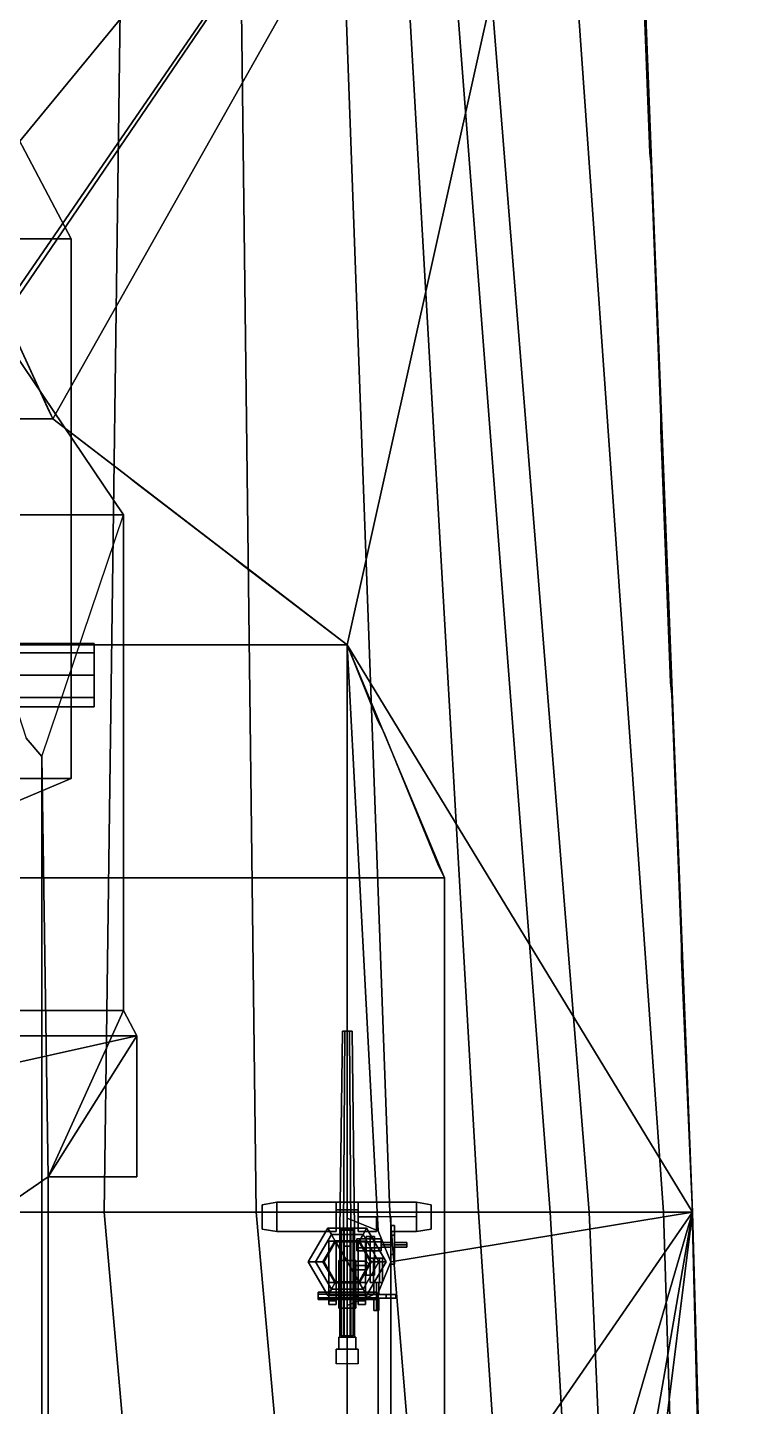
# Model space of a CAD drawing. Header units: millimetres. Extents: x -9 to 9, y -100 to 98.
# Drawn here: x 2.92 to 8.8, y 33.37 to 44.72 of the extents above; entities that cross this region are included whole.
import ezdxf

# ---------------------------------------------------------------- set-up
doc = ezdxf.new("R2010")
doc.units = ezdxf.units.MM
for name, color, linetype in [('gun', 1, 'Continuous'), ('railings', 6, 'Continuous'), ('rangefinders', 2, 'Continuous'), ('sleeve', 5, 'Continuous'), ('superstructure', 3, 'Continuous'), ('turret', 2, 'Continuous')]:
    doc.layers.add(name, color=color, linetype=linetype)

msp = doc.modelspace()

# ---------------------------------------------------------------- linework, layer by layer
for points in [[(3.55, 34.97, -5.46), (2.43, 34.97, -5.73), (2.43, 49.81, -5.63), (3.75, 49.81, -4.97)], [(4.8, 34.97, -4.84), (3.55, 34.97, -5.46), (3.75, 49.81, -4.97), (4.62, 49.81, -4.29)], [(5.9, 34.97, -3.95), (4.8, 34.97, -4.84), (4.62, 49.81, -4.29), (5.36, 49.81, -3.43)], [(6.63, 34.97, -3.2), (5.9, 34.97, -3.95), (5.36, 49.81, -3.43), (5.78, 49.81, -2.62)], [(7.22, 34.97, -2.17), (6.63, 34.97, -3.2), (5.78, 49.81, -2.62), (6.08, 49.81, -1.46)], [(7.54, 34.97, -1.44), (7.22, 34.97, -2.17), (6.08, 49.81, -1.46), (6.35, 49.81, 0.35)], [(8.15, 34.97, 4.38), (7.54, 34.97, -1.44), (6.35, 49.81, 0.35), (7.1, 49.81, 4.38)], [(8.39, 34.97, 7.23), (8.15, 34.97, 4.38), (7.1, 49.81, 4.38), (7.81, 49.81, 7.23)], [(3.12, 20.15, -5.73), (1.7, 20.15, -5.92), (1.03, 34.97, -5.92), (2.43, 34.97, -5.73)], [(4.86, 20.15, -5.46), (3.12, 20.15, -5.73), (2.43, 34.97, -5.73), (3.55, 34.97, -5.46)], [(6.13, 20.15, -4.84), (4.86, 20.15, -5.46), (3.55, 34.97, -5.46), (4.8, 34.97, -4.84)], [(7.12, 20.15, -3.95), (6.13, 20.15, -4.84), (4.8, 34.97, -4.84), (5.9, 34.97, -3.95)], [(7.63, 20.15, -3.2), (7.12, 20.15, -3.95), (5.9, 34.97, -3.95), (6.63, 34.97, -3.2)], [(8.07, 20.15, -2.17), (7.63, 20.15, -3.2), (6.63, 34.97, -3.2), (7.22, 34.97, -2.17)], [(8.19, 20.15, -1.44), (8.07, 20.15, -2.17), (7.22, 34.97, -2.17), (7.54, 34.97, -1.44)], [(8.61, 20.15, 4.38), (8.19, 20.15, -1.44), (7.54, 34.97, -1.44), (8.15, 34.97, 4.38)], [(8.8, 20.15, 7.23), (8.61, 20.15, 4.38), (8.15, 34.97, 4.38), (8.39, 34.97, 7.23)]]:
    msp.add_3dface(points)
at = {"layer": 'gun'}
for points in [[(5.53, 36.46, 11.225), (5.51, 36.46, 11.19), (5.49, 34.83, 11.19), (5.52, 34.83, 11.242)], [(5.51, 36.46, 11.19), (5.53, 36.46, 11.155), (5.52, 34.83, 11.138), (5.49, 34.83, 11.19)], [(5.57, 36.46, 11.155), (5.53, 36.46, 11.155), (5.51, 36.46, 11.19), (5.59, 36.46, 11.19)], [(5.59, 36.46, 11.19), (5.51, 36.46, 11.19), (5.53, 36.46, 11.225), (5.57, 36.46, 11.225)], [(5.57, 36.46, 11.225), (5.53, 36.46, 11.225), (5.52, 34.83, 11.242), (5.58, 34.83, 11.242)], [(5.53, 36.46, 11.155), (5.57, 36.46, 11.155), (5.58, 34.83, 11.138), (5.52, 34.83, 11.138)], [(5.59, 36.46, 11.19), (5.57, 36.46, 11.225), (5.58, 34.83, 11.242), (5.61, 34.83, 11.19)], [(5.57, 36.46, 11.155), (5.59, 36.46, 11.19), (5.61, 34.83, 11.19), (5.58, 34.83, 11.138)], [(5.49, 34.83, 11.19), (5.52, 34.83, 11.138), (5.52, 33.94, 11.138), (5.49, 33.94, 11.19)], [(5.52, 34.83, 11.242), (5.49, 34.83, 11.19), (5.49, 33.94, 11.19), (5.52, 33.94, 11.242)], [(5.52, 34.83, 11.138), (5.58, 34.83, 11.138), (5.58, 33.94, 11.138), (5.52, 33.94, 11.138)], [(5.58, 34.83, 11.242), (5.52, 34.83, 11.242), (5.52, 33.94, 11.242), (5.58, 33.94, 11.242)], [(5.58, 34.83, 11.138), (5.61, 34.83, 11.19), (5.61, 33.94, 11.19), (5.58, 33.94, 11.138)], [(5.61, 34.83, 11.19), (5.58, 34.83, 11.242), (5.58, 33.94, 11.242), (5.61, 33.94, 11.19)], [(5.55, 34.69, 11.1), (5.52, 34.69, 11.07), (5.52, 33.94, 11.07), (5.55, 33.94, 11.1)], [(5.52, 34.69, 11.07), (5.55, 34.69, 11.04), (5.55, 33.94, 11.04), (5.52, 33.94, 11.07)], [(5.55, 34.69, 11.34), (5.52, 34.69, 11.31), (5.52, 33.94, 11.31), (5.55, 33.94, 11.34)], [(5.52, 34.69, 11.31), (5.55, 34.69, 11.28), (5.55, 33.94, 11.28), (5.52, 33.94, 11.31)], [(5.58, 34.69, 11.07), (5.55, 34.69, 11.1), (5.55, 33.94, 11.1), (5.58, 33.94, 11.07)], [(5.55, 34.69, 11.04), (5.58, 34.69, 11.07), (5.58, 33.94, 11.07), (5.55, 33.94, 11.04)], [(5.58, 34.69, 11.31), (5.55, 34.69, 11.34), (5.55, 33.94, 11.34), (5.58, 33.94, 11.31)], [(5.55, 34.69, 11.28), (5.58, 34.69, 11.31), (5.58, 33.94, 11.31), (5.55, 33.94, 11.28)], [(5.48, 33.94, 10.99), (5.48, 33.84, 10.99), (5.48, 33.84, 11.38), (5.48, 33.94, 11.38)], [(5.62, 33.94, 11.38), (5.62, 33.94, 10.99), (5.48, 33.94, 10.99), (5.48, 33.94, 11.38)], [(5.62, 33.94, 10.99), (5.62, 33.84, 10.99), (5.48, 33.84, 10.99), (5.48, 33.94, 10.99)], [(5.48, 33.94, 11.38), (5.48, 33.84, 11.38), (5.62, 33.84, 11.38), (5.62, 33.94, 11.38)], [(5.62, 33.84, 11.38), (5.62, 33.84, 10.99), (5.62, 33.94, 10.99), (5.62, 33.94, 11.38)], [(5.46, 33.84, 10.99), (5.46, 33.72, 10.99), (5.46, 33.72, 11.25), (5.46, 33.84, 11.25)], [(5.64, 33.84, 11.25), (5.64, 33.84, 10.99), (5.46, 33.84, 10.99), (5.46, 33.84, 11.25)], [(5.64, 33.84, 10.99), (5.64, 33.72, 10.99), (5.46, 33.72, 10.99), (5.46, 33.84, 10.99)], [(5.48, 33.84, 11.38), (5.48, 33.84, 11.25), (5.62, 33.84, 11.25), (5.62, 33.84, 11.38)], [(5.64, 33.72, 11.25), (5.64, 33.72, 10.99), (5.64, 33.84, 10.99), (5.64, 33.84, 11.25)]]:
    msp.add_3dface(points, dxfattribs=at)
at = {"layer": 'railings'}
for points in [[(8.04, 43.69, 7.68), (7.96, 45.77, 7.68), (7.96, 45.77, 7.79), (8.04, 43.69, 7.79)], [(8.04, 43.69, 7.79), (7.96, 45.77, 7.79), (7.96, 45.77, 7.68), (8.04, 43.69, 7.68)], [(8.04, 43.69, 8.26), (7.96, 45.77, 8.26), (7.96, 45.77, 8.15), (8.04, 43.69, 8.15)], [(8.04, 43.69, 8.15), (7.96, 45.77, 8.15), (7.96, 45.77, 8.26), (8.04, 43.69, 8.26)], [(3.28, 42.98, 16.25), (2.63, 44.21, 16.25), (2.63, 44.21, 16.14), (3.28, 42.98, 16.14)], [(3.28, 42.98, 16.14), (2.63, 44.21, 16.14), (2.63, 44.21, 16.25), (3.28, 42.98, 16.25)], [(3.28, 42.98, 16.61), (2.63, 44.21, 16.61), (2.63, 44.21, 16.72), (3.28, 42.98, 16.72)], [(3.28, 42.98, 16.72), (2.63, 44.21, 16.72), (2.63, 44.21, 16.61), (3.28, 42.98, 16.61)], [(8.04, 43.69, 7.23), (8.04, 43.69, 8.26), (8.05, 43.59, 8.26), (8.05, 43.59, 7.23)], [(8.05, 43.59, 7.23), (8.05, 43.59, 8.26), (8.04, 43.69, 8.26), (8.04, 43.69, 7.23)], [(8.13, 41.51, 7.68), (8.05, 43.59, 7.68), (8.05, 43.59, 7.79), (8.13, 41.51, 7.79)], [(8.13, 41.51, 7.79), (8.05, 43.59, 7.79), (8.05, 43.59, 7.68), (8.13, 41.51, 7.68)], [(8.13, 41.51, 8.26), (8.05, 43.59, 8.26), (8.05, 43.59, 8.15), (8.13, 41.51, 8.15)], [(8.13, 41.51, 8.15), (8.05, 43.59, 8.15), (8.05, 43.59, 8.26), (8.13, 41.51, 8.26)], [(3.28, 42.98, 15.69), (3.28, 42.98, 16.72), (3.28, 42.88, 16.72), (3.28, 42.88, 15.69)], [(3.28, 42.88, 15.69), (3.28, 42.88, 16.72), (3.28, 42.98, 16.72), (3.28, 42.98, 15.69)], [(3.28, 40.68, 16.14), (3.28, 42.88, 16.14), (3.28, 42.88, 16.25), (3.28, 40.68, 16.25)], [(3.28, 40.68, 16.25), (3.28, 42.88, 16.25), (3.28, 42.88, 16.14), (3.28, 40.68, 16.14)], [(3.28, 40.68, 16.72), (3.28, 42.88, 16.72), (3.28, 42.88, 16.61), (3.28, 40.68, 16.61)], [(3.28, 40.68, 16.61), (3.28, 42.88, 16.61), (3.28, 42.88, 16.72), (3.28, 40.68, 16.72)], [(3.1, 41.56, 10.22), (2.7, 42.44, 10.22), (2.7, 42.44, 10.33), (3.1, 41.56, 10.33)], [(3.1, 41.56, 10.33), (2.7, 42.44, 10.33), (2.7, 42.44, 10.22), (3.1, 41.56, 10.22)], [(3.1, 41.56, 10.8), (2.7, 42.44, 10.8), (2.7, 42.44, 10.69), (3.1, 41.56, 10.69)], [(3.1, 41.56, 10.69), (2.7, 42.44, 10.69), (2.7, 42.44, 10.8), (3.1, 41.56, 10.8)], [(3.1, 41.56, 9.77), (3.1, 41.56, 10.8), (3.13, 41.5, 10.8), (3.13, 41.5, 9.77)], [(3.13, 41.5, 9.77), (3.13, 41.5, 10.8), (3.1, 41.56, 10.8), (3.1, 41.56, 9.77)], [(3.74, 41.03, 10.22), (3.13, 41.5, 10.22), (3.13, 41.5, 10.33), (3.74, 41.03, 10.33)], [(3.74, 41.03, 10.33), (3.13, 41.5, 10.33), (3.13, 41.5, 10.22), (3.74, 41.03, 10.22)], [(3.74, 41.03, 10.8), (3.13, 41.5, 10.8), (3.13, 41.5, 10.69), (3.74, 41.03, 10.69)], [(3.74, 41.03, 10.69), (3.13, 41.5, 10.69), (3.13, 41.5, 10.8), (3.74, 41.03, 10.8)], [(8.13, 41.41, 7.23), (8.13, 41.41, 8.26), (8.13, 41.51, 8.26), (8.13, 41.51, 7.23)], [(8.13, 41.51, 7.23), (8.13, 41.51, 8.26), (8.13, 41.41, 8.26), (8.13, 41.41, 7.23)], [(8.21, 39.33, 7.79), (8.13, 41.41, 7.79), (8.13, 41.41, 7.68), (8.21, 39.33, 7.68)], [(8.21, 39.33, 7.68), (8.13, 41.41, 7.68), (8.13, 41.41, 7.79), (8.21, 39.33, 7.79)], [(8.21, 39.33, 8.15), (8.13, 41.41, 8.15), (8.13, 41.41, 8.26), (8.21, 39.33, 8.26)], [(8.21, 39.33, 8.26), (8.13, 41.41, 8.26), (8.13, 41.41, 8.15), (8.21, 39.33, 8.15)], [(3.74, 41.03, 9.77), (3.74, 41.03, 10.8), (3.8, 40.98, 10.8), (3.8, 40.98, 9.77)], [(3.8, 40.98, 9.77), (3.8, 40.98, 10.8), (3.74, 41.03, 10.8), (3.74, 41.03, 9.77)], [(4.61, 40.36, 10.22), (3.8, 40.98, 10.22), (3.8, 40.98, 10.33), (4.61, 40.36, 10.33)], [(4.61, 40.36, 10.33), (3.8, 40.98, 10.33), (3.8, 40.98, 10.22), (4.61, 40.36, 10.22)], [(4.61, 40.36, 10.8), (3.8, 40.98, 10.8), (3.8, 40.98, 10.69), (4.61, 40.36, 10.69)], [(4.61, 40.36, 10.69), (3.8, 40.98, 10.69), (3.8, 40.98, 10.8), (4.61, 40.36, 10.8)], [(3.28, 40.58, 15.69), (3.28, 40.58, 16.72), (3.28, 40.68, 16.72), (3.28, 40.68, 15.69)], [(3.28, 40.68, 15.69), (3.28, 40.68, 16.72), (3.28, 40.58, 16.72), (3.28, 40.58, 15.69)], [(3.71, 40.71, 12.56), (3.71, 38.72, 12.56), (3.71, 38.72, 12.45), (3.71, 40.71, 12.45)], [(3.71, 40.71, 12.45), (3.71, 38.72, 12.45), (3.71, 38.72, 12.56), (3.71, 40.71, 12.56)], [(3.71, 40.71, 12.92), (3.71, 38.72, 12.92), (3.71, 38.72, 13.03), (3.71, 40.71, 13.03)], [(3.71, 40.71, 13.03), (3.71, 38.72, 13.03), (3.71, 38.72, 12.92), (3.71, 40.71, 12.92)], [(3.28, 38.64, 16.25), (3.28, 40.58, 16.25), (3.28, 40.58, 16.14), (3.28, 38.64, 16.14)], [(3.28, 38.64, 16.14), (3.28, 40.58, 16.14), (3.28, 40.58, 16.25), (3.28, 38.64, 16.25)], [(3.28, 38.64, 16.61), (3.28, 40.58, 16.61), (3.28, 40.58, 16.72), (3.28, 38.64, 16.72)], [(3.28, 38.64, 16.72), (3.28, 40.58, 16.72), (3.28, 40.58, 16.61), (3.28, 38.64, 16.61)], [(4.67, 40.31, 9.77), (4.67, 40.31, 10.8), (4.61, 40.36, 10.8), (4.61, 40.36, 9.77)], [(4.61, 40.36, 9.77), (4.61, 40.36, 10.8), (4.67, 40.31, 10.8), (4.67, 40.31, 9.77)], [(5.48, 39.69, 10.33), (4.67, 40.31, 10.33), (4.67, 40.31, 10.22), (5.48, 39.69, 10.22)], [(5.48, 39.69, 10.22), (4.67, 40.31, 10.22), (4.67, 40.31, 10.33), (5.48, 39.69, 10.33)], [(5.48, 39.69, 10.69), (4.67, 40.31, 10.69), (4.67, 40.31, 10.8), (5.48, 39.69, 10.8)], [(5.48, 39.69, 10.8), (4.67, 40.31, 10.8), (4.67, 40.31, 10.69), (5.48, 39.69, 10.69)], [(5.48, 39.69, 9.77), (5.48, 39.69, 10.8), (5.55, 39.64, 10.8), (5.55, 39.64, 9.77)], [(5.55, 39.64, 9.77), (5.55, 39.64, 10.8), (5.48, 39.69, 10.8), (5.48, 39.69, 9.77)], [(5.8, 39.02, 10.22), (5.55, 39.64, 10.22), (5.55, 39.64, 10.33), (5.8, 39.02, 10.33)], [(5.8, 39.02, 10.33), (5.55, 39.64, 10.33), (5.55, 39.64, 10.22), (5.8, 39.02, 10.22)], [(5.8, 39.02, 10.8), (5.55, 39.64, 10.8), (5.55, 39.64, 10.69), (5.8, 39.02, 10.69)], [(5.8, 39.02, 10.69), (5.55, 39.64, 10.69), (5.55, 39.64, 10.8), (5.8, 39.02, 10.8)], [(8.21, 39.33, 7.23), (8.21, 39.33, 8.26), (8.22, 39.23, 8.26), (8.22, 39.23, 7.23)], [(8.22, 39.23, 7.23), (8.22, 39.23, 8.26), (8.21, 39.33, 8.26), (8.21, 39.33, 7.23)], [(8.3, 37.15, 7.68), (8.22, 39.23, 7.68), (8.22, 39.23, 7.79), (8.3, 37.15, 7.79)], [(8.3, 37.15, 7.79), (8.22, 39.23, 7.79), (8.22, 39.23, 7.68), (8.3, 37.15, 7.68)], [(8.3, 37.15, 8.26), (8.22, 39.23, 8.26), (8.22, 39.23, 8.15), (8.3, 37.15, 8.15)], [(8.3, 37.15, 8.15), (8.22, 39.23, 8.15), (8.22, 39.23, 8.26), (8.3, 37.15, 8.26)], [(5.85, 38.92, 9.77), (5.85, 38.92, 10.8), (5.8, 39.02, 10.8), (5.8, 39.02, 9.77)], [(5.8, 39.02, 9.77), (5.8, 39.02, 10.8), (5.85, 38.92, 10.8), (5.85, 38.92, 9.77)], [(6.3, 37.82, 10.33), (5.85, 38.92, 10.33), (5.85, 38.92, 10.22), (6.3, 37.82, 10.22)], [(6.3, 37.82, 10.22), (5.85, 38.92, 10.22), (5.85, 38.92, 10.33), (6.3, 37.82, 10.33)], [(6.3, 37.82, 10.69), (5.85, 38.92, 10.69), (5.85, 38.92, 10.8), (6.3, 37.82, 10.8)], [(6.3, 37.82, 10.8), (5.85, 38.92, 10.8), (5.85, 38.92, 10.69), (6.3, 37.82, 10.69)], [(3.71, 38.72, 12), (3.71, 38.72, 13.03), (3.71, 38.65, 13.03), (3.71, 38.65, 12)], [(3.71, 38.65, 12), (3.71, 38.65, 13.03), (3.71, 38.72, 13.03), (3.71, 38.72, 12)], [(3.28, 38.54, 15.69), (3.28, 38.54, 16.72), (3.28, 38.64, 16.72), (3.28, 38.64, 15.69)], [(3.28, 38.64, 15.69), (3.28, 38.64, 16.72), (3.28, 38.54, 16.72), (3.28, 38.54, 15.69)], [(3.71, 38.65, 12.45), (3.71, 36.7, 12.45), (3.71, 36.7, 12.56), (3.71, 38.65, 12.56)], [(3.71, 38.65, 12.56), (3.71, 36.7, 12.56), (3.71, 36.7, 12.45), (3.71, 38.65, 12.45)], [(3.71, 38.65, 13.03), (3.71, 36.7, 13.03), (3.71, 36.7, 12.92), (3.71, 38.65, 12.92)], [(3.71, 38.65, 12.92), (3.71, 36.7, 12.92), (3.71, 36.7, 13.03), (3.71, 38.65, 13.03)], [(1.22, 37.67, 16.25), (3.28, 38.54, 16.25), (3.28, 38.54, 16.14), (1.22, 37.67, 16.14)], [(1.22, 37.67, 16.14), (3.28, 38.54, 16.14), (3.28, 38.54, 16.25), (1.22, 37.67, 16.25)], [(1.22, 37.67, 16.61), (3.28, 38.54, 16.61), (3.28, 38.54, 16.72), (1.22, 37.67, 16.72)], [(1.22, 37.67, 16.72), (3.28, 38.54, 16.72), (3.28, 38.54, 16.61), (1.22, 37.67, 16.61)], [(6.35, 37.72, 9.77), (6.35, 37.72, 10.8), (6.3, 37.82, 10.8), (6.3, 37.82, 9.77)], [(6.3, 37.82, 9.77), (6.3, 37.82, 10.8), (6.35, 37.72, 10.8), (6.35, 37.72, 9.77)], [(6.35, 36.62, 10.33), (6.35, 37.72, 10.33), (6.35, 37.72, 10.22), (6.35, 36.62, 10.22)], [(6.35, 36.62, 10.22), (6.35, 37.72, 10.22), (6.35, 37.72, 10.33), (6.35, 36.62, 10.33)], [(6.35, 36.62, 10.69), (6.35, 37.72, 10.69), (6.35, 37.72, 10.8), (6.35, 36.62, 10.8)], [(6.35, 36.62, 10.8), (6.35, 37.72, 10.8), (6.35, 37.72, 10.69), (6.35, 36.62, 10.69)], [(8.3, 37.05, 7.23), (8.3, 37.05, 8.26), (8.3, 37.15, 8.26), (8.3, 37.15, 7.23)], [(8.3, 37.15, 7.23), (8.3, 37.15, 8.26), (8.3, 37.05, 8.26), (8.3, 37.05, 7.23)], [(8.39, 34.97, 7.79), (8.3, 37.05, 7.79), (8.3, 37.05, 7.68), (8.39, 34.97, 7.68)], [(8.39, 34.97, 7.68), (8.3, 37.05, 7.68), (8.3, 37.05, 7.79), (8.39, 34.97, 7.79)], [(8.39, 34.97, 8.15), (8.3, 37.05, 8.15), (8.3, 37.05, 8.26), (8.39, 34.97, 8.26)], [(8.39, 34.97, 8.26), (8.3, 37.05, 8.26), (8.3, 37.05, 8.15), (8.39, 34.97, 8.15)], [(3.71, 36.63, 12), (3.71, 36.63, 13.03), (3.71, 36.7, 13.03), (3.71, 36.7, 12)], [(3.71, 36.7, 12), (3.71, 36.7, 13.03), (3.71, 36.63, 13.03), (3.71, 36.63, 12)], [(3.71, 36.63, 12.45), (3.82, 36.42, 12.45), (3.82, 36.42, 12.56), (3.71, 36.63, 12.56)], [(3.71, 36.63, 12.56), (3.82, 36.42, 12.56), (3.82, 36.42, 12.45), (3.71, 36.63, 12.45)], [(3.71, 36.63, 13.03), (3.82, 36.42, 13.03), (3.82, 36.42, 12.92), (3.71, 36.63, 12.92)], [(3.71, 36.63, 12.92), (3.82, 36.42, 12.92), (3.82, 36.42, 13.03), (3.71, 36.63, 13.03)], [(6.35, 36.52, 9.77), (6.35, 36.52, 10.8), (6.35, 36.62, 10.8), (6.35, 36.62, 9.77)], [(6.35, 36.62, 9.77), (6.35, 36.62, 10.8), (6.35, 36.52, 10.8), (6.35, 36.52, 9.77)], [(6.35, 34.21, 10.33), (6.35, 36.52, 10.33), (6.35, 36.52, 10.22), (6.35, 34.21, 10.22)], [(6.35, 34.21, 10.22), (6.35, 36.52, 10.22), (6.35, 36.52, 10.33), (6.35, 34.21, 10.33)], [(6.35, 34.21, 10.69), (6.35, 36.52, 10.69), (6.35, 36.52, 10.8), (6.35, 34.21, 10.8)], [(6.35, 34.21, 10.8), (6.35, 36.52, 10.8), (6.35, 36.52, 10.69), (6.35, 34.21, 10.69)], [(3.82, 36.35, 12), (3.82, 36.35, 13.03), (3.82, 36.42, 13.03), (3.82, 36.42, 12)], [(3.82, 36.42, 12), (3.82, 36.42, 13.03), (3.82, 36.35, 13.03), (3.82, 36.35, 12)], [(3.82, 36.35, 12.45), (3.82, 35.33, 12.45), (3.82, 35.33, 12.56), (3.82, 36.35, 12.56)], [(3.82, 36.35, 12.56), (3.82, 35.33, 12.56), (3.82, 35.33, 12.45), (3.82, 36.35, 12.45)], [(3.82, 36.35, 13.03), (3.82, 35.33, 13.03), (3.82, 35.33, 12.92), (3.82, 36.35, 12.92)], [(3.82, 36.35, 12.92), (3.82, 35.33, 12.92), (3.82, 35.33, 13.03), (3.82, 36.35, 13.03)], [(3.82, 35.33, 12), (3.82, 35.33, 13.03), (3.82, 35.26, 13.03), (3.82, 35.26, 12)], [(3.82, 35.26, 12), (3.82, 35.26, 13.03), (3.82, 35.33, 13.03), (3.82, 35.33, 12)], [(3.09, 35.26, 12), (3.09, 35.26, 13.03), (3.16, 35.26, 13.03), (3.16, 35.26, 12)], [(3.16, 35.26, 12), (3.16, 35.26, 13.03), (3.09, 35.26, 13.03), (3.09, 35.26, 12)], [(3.09, 32.94, 12.56), (3.09, 35.26, 12.56), (3.09, 35.26, 12.45), (3.09, 32.94, 12.45)], [(3.09, 32.94, 12.45), (3.09, 35.26, 12.45), (3.09, 35.26, 12.56), (3.09, 32.94, 12.56)], [(3.09, 32.94, 12.92), (3.09, 35.26, 12.92), (3.09, 35.26, 13.03), (3.09, 32.94, 13.03)], [(3.09, 32.94, 13.03), (3.09, 35.26, 13.03), (3.09, 35.26, 12.92), (3.09, 32.94, 12.92)], [(3.16, 35.26, 12.56), (3.82, 35.26, 12.56), (3.82, 35.26, 12.45), (3.16, 35.26, 12.45)], [(3.16, 35.26, 12.45), (3.82, 35.26, 12.45), (3.82, 35.26, 12.56), (3.16, 35.26, 12.56)], [(3.16, 35.26, 12.92), (3.82, 35.26, 12.92), (3.82, 35.26, 13.03), (3.16, 35.26, 13.03)], [(3.16, 35.26, 13.03), (3.82, 35.26, 13.03), (3.82, 35.26, 12.92), (3.16, 35.26, 12.92)], [(8.39, 34.87, 7.23), (8.39, 34.87, 8.26), (8.39, 34.97, 8.26), (8.39, 34.97, 7.23)], [(8.39, 34.97, 7.23), (8.39, 34.97, 8.26), (8.39, 34.87, 8.26), (8.39, 34.87, 7.23)], [(8.43, 33.22, 7.79), (8.39, 34.87, 7.79), (8.39, 34.87, 7.68), (8.43, 33.22, 7.68)], [(8.43, 33.22, 7.68), (8.39, 34.87, 7.68), (8.39, 34.87, 7.79), (8.43, 33.22, 7.79)], [(8.43, 33.22, 8.15), (8.39, 34.87, 8.15), (8.39, 34.87, 8.26), (8.43, 33.22, 8.26)], [(8.43, 33.22, 8.26), (8.39, 34.87, 8.26), (8.39, 34.87, 8.15), (8.43, 33.22, 8.15)], [(6.35, 34.21, 9.77), (6.35, 34.21, 10.8), (6.35, 34.11, 10.8), (6.35, 34.11, 9.77)], [(6.35, 34.11, 9.77), (6.35, 34.11, 10.8), (6.35, 34.21, 10.8), (6.35, 34.21, 9.77)], [(6.35, 31.8, 10.22), (6.35, 34.11, 10.22), (6.35, 34.11, 10.33), (6.35, 31.8, 10.33)], [(6.35, 31.8, 10.33), (6.35, 34.11, 10.33), (6.35, 34.11, 10.22), (6.35, 31.8, 10.22)], [(6.35, 31.8, 10.8), (6.35, 34.11, 10.8), (6.35, 34.11, 10.69), (6.35, 31.8, 10.69)], [(6.35, 31.8, 10.69), (6.35, 34.11, 10.69), (6.35, 34.11, 10.8), (6.35, 31.8, 10.8)]]:
    msp.add_3dface(points, dxfattribs=at)
at = {"layer": 'rangefinders'}
for points in [[(1.47, 39.65, 22.79), (1.47, 39.574, 22.974), (3.47, 39.574, 22.974), (3.47, 39.65, 22.79)], [(1.47, 39.574, 22.606), (1.47, 39.65, 22.79), (3.47, 39.65, 22.79), (3.47, 39.574, 22.606)], [(1.47, 39.574, 21.146), (1.47, 39.65, 21.33), (3.47, 39.65, 21.33), (3.47, 39.574, 21.146)], [(1.47, 39.65, 21.33), (1.47, 39.574, 21.514), (3.47, 39.574, 21.514), (3.47, 39.65, 21.33)], [(3.47, 39.574, 22.974), (3.47, 39.13, 22.79), (3.47, 39.206, 22.606), (3.47, 39.65, 22.79)], [(3.47, 39.65, 22.79), (3.47, 39.206, 22.606), (3.47, 39.39, 22.53), (3.47, 39.574, 22.606)], [(3.47, 39.65, 21.33), (3.47, 39.206, 21.146), (3.47, 39.39, 21.07), (3.47, 39.574, 21.146)], [(3.47, 39.574, 21.514), (3.47, 39.13, 21.33), (3.47, 39.206, 21.146), (3.47, 39.65, 21.33)], [(1.47, 39.574, 22.974), (1.47, 39.39, 23.05), (3.47, 39.39, 23.05), (3.47, 39.574, 22.974)], [(1.47, 39.39, 22.53), (1.47, 39.574, 22.606), (3.47, 39.574, 22.606), (3.47, 39.39, 22.53)], [(1.47, 39.39, 21.07), (1.47, 39.574, 21.146), (3.47, 39.574, 21.146), (3.47, 39.39, 21.07)], [(1.47, 39.574, 21.514), (1.47, 39.39, 21.59), (3.47, 39.39, 21.59), (3.47, 39.574, 21.514)], [(3.47, 39.39, 23.05), (3.47, 39.206, 22.974), (3.47, 39.13, 22.79), (3.47, 39.574, 22.974)], [(3.47, 39.39, 21.59), (3.47, 39.206, 21.514), (3.47, 39.13, 21.33), (3.47, 39.574, 21.514)], [(1.47, 39.39, 23.05), (1.47, 39.206, 22.974), (3.47, 39.206, 22.974), (3.47, 39.39, 23.05)], [(1.47, 39.206, 22.606), (1.47, 39.39, 22.53), (3.47, 39.39, 22.53), (3.47, 39.206, 22.606)], [(1.47, 39.206, 21.146), (1.47, 39.39, 21.07), (3.47, 39.39, 21.07), (3.47, 39.206, 21.146)], [(1.47, 39.39, 21.59), (1.47, 39.206, 21.514), (3.47, 39.206, 21.514), (3.47, 39.39, 21.59)], [(1.47, 39.206, 22.974), (1.47, 39.13, 22.79), (3.47, 39.13, 22.79), (3.47, 39.206, 22.974)], [(1.47, 39.13, 22.79), (1.47, 39.206, 22.606), (3.47, 39.206, 22.606), (3.47, 39.13, 22.79)], [(1.47, 39.13, 21.33), (1.47, 39.206, 21.146), (3.47, 39.206, 21.146), (3.47, 39.13, 21.33)], [(1.47, 39.206, 21.514), (1.47, 39.13, 21.33), (3.47, 39.13, 21.33), (3.47, 39.206, 21.514)]]:
    msp.add_3dface(points, dxfattribs=at)
at = {"layer": 'sleeve'}
for points in [[(5.525, 34.82, 11.113), (5.5, 34.82, 11.07), (5.5, 33.95, 11.07), (5.525, 33.95, 11.113)], [(5.5, 34.82, 11.07), (5.525, 34.82, 11.027), (5.525, 33.95, 11.027), (5.5, 33.95, 11.07)], [(5.575, 34.82, 11.027), (5.525, 34.82, 11.027), (5.5, 34.82, 11.07), (5.6, 34.82, 11.07)], [(5.6, 34.82, 11.07), (5.5, 34.82, 11.07), (5.525, 34.82, 11.113), (5.575, 34.82, 11.113)], [(5.575, 34.82, 11.113), (5.525, 34.82, 11.113), (5.525, 33.95, 11.113), (5.575, 33.95, 11.113)], [(5.525, 34.82, 11.027), (5.575, 34.82, 11.027), (5.575, 33.95, 11.027), (5.525, 33.95, 11.027)], [(5.6, 34.82, 11.07), (5.575, 34.82, 11.113), (5.575, 33.95, 11.113), (5.6, 33.95, 11.07)], [(5.575, 34.82, 11.027), (5.6, 34.82, 11.07), (5.6, 33.95, 11.07), (5.575, 33.95, 11.027)], [(5.775, 34.77, 11.2), (5.74, 34.77, 11.165), (5.705, 34.77, 11.2), (5.74, 34.77, 11.235)], [(5.705, 34.77, 11.2), (5.74, 34.77, 11.165), (5.74, 34.45, 11.165), (5.705, 34.45, 11.2)], [(5.74, 34.77, 11.235), (5.705, 34.77, 11.2), (5.705, 34.45, 11.2), (5.74, 34.45, 11.235)], [(5.74, 34.77, 11.165), (5.775, 34.77, 11.2), (5.775, 34.45, 11.2), (5.74, 34.45, 11.165)], [(5.775, 34.77, 11.2), (5.74, 34.77, 11.235), (5.74, 34.45, 11.235), (5.775, 34.45, 11.2)], [(5.525, 34.73, 11.353), (5.5, 34.73, 11.31), (5.5, 33.95, 11.31), (5.525, 33.95, 11.353)], [(5.5, 34.73, 11.31), (5.525, 34.73, 11.267), (5.525, 33.95, 11.267), (5.5, 33.95, 11.31)], [(5.6, 34.73, 11.31), (5.5, 34.73, 11.31), (5.525, 34.73, 11.353), (5.575, 34.73, 11.353)], [(5.575, 34.73, 11.267), (5.525, 34.73, 11.267), (5.5, 34.73, 11.31), (5.6, 34.73, 11.31)], [(5.575, 34.73, 11.353), (5.525, 34.73, 11.353), (5.525, 33.95, 11.353), (5.575, 33.95, 11.353)], [(5.525, 34.73, 11.267), (5.575, 34.73, 11.267), (5.575, 33.95, 11.267), (5.525, 33.95, 11.267)], [(5.6, 34.73, 11.31), (5.575, 34.73, 11.353), (5.575, 33.95, 11.353), (5.6, 33.95, 11.31)], [(5.575, 34.73, 11.267), (5.6, 34.73, 11.31), (5.6, 33.95, 11.31), (5.575, 33.95, 11.267)], [(5.48, 34.57, 10.99), (5.48, 34.18, 10.99), (5.48, 34.18, 11.38), (5.48, 34.57, 11.38)], [(5.62, 34.57, 11.38), (5.62, 34.57, 10.99), (5.48, 34.57, 10.99), (5.48, 34.57, 11.38)], [(5.62, 34.57, 10.99), (5.62, 34.18, 10.99), (5.48, 34.18, 10.99), (5.48, 34.57, 10.99)], [(5.48, 34.57, 11.38), (5.48, 34.18, 11.38), (5.62, 34.18, 11.38), (5.62, 34.57, 11.38)], [(5.62, 34.18, 11.38), (5.62, 34.18, 10.99), (5.62, 34.57, 10.99), (5.62, 34.57, 11.38)], [(5.62, 34.53, 11.165), (5.62, 34.565, 11.2), (5.705, 34.565, 11.2), (5.74, 34.53, 11.165)], [(5.62, 34.565, 11.2), (5.62, 34.53, 11.235), (5.74, 34.53, 11.235), (5.705, 34.565, 11.2)], [(5.62, 34.495, 11.2), (5.62, 34.53, 11.165), (5.74, 34.53, 11.165), (5.705, 34.495, 11.2)], [(5.62, 34.53, 11.235), (5.62, 34.495, 11.2), (5.705, 34.495, 11.2), (5.74, 34.53, 11.235)], [(5.74, 34.45, 11.235), (5.705, 34.45, 11.2), (5.74, 34.45, 11.165), (5.775, 34.45, 11.2)], [(5.31, 34.25, 11.18), (5.31, 34.31, 11.18), (5.31, 34.295, 11.154), (5.31, 34.265, 11.154)], [(5.31, 34.265, 11.206), (5.31, 34.295, 11.206), (5.31, 34.31, 11.18), (5.31, 34.25, 11.18)], [(5.79, 34.31, 11.18), (5.79, 34.295, 11.154), (5.31, 34.295, 11.154), (5.31, 34.31, 11.18)], [(5.79, 34.295, 11.206), (5.79, 34.31, 11.18), (5.31, 34.31, 11.18), (5.31, 34.295, 11.206)], [(5.79, 34.295, 11.154), (5.79, 34.265, 11.154), (5.31, 34.265, 11.154), (5.31, 34.295, 11.154)], [(5.79, 34.265, 11.206), (5.79, 34.295, 11.206), (5.31, 34.295, 11.206), (5.31, 34.265, 11.206)], [(5.79, 34.295, 11.154), (5.79, 34.31, 11.18), (5.79, 34.295, 11.206), (5.79, 34.265, 11.154)], [(5.79, 34.265, 11.154), (5.79, 34.295, 11.206), (5.79, 34.265, 11.206), (5.79, 34.25, 11.18)], [(5.79, 34.265, 11.154), (5.79, 34.25, 11.18), (5.31, 34.25, 11.18), (5.31, 34.265, 11.154)], [(5.79, 34.25, 11.18), (5.79, 34.265, 11.206), (5.31, 34.265, 11.206), (5.31, 34.25, 11.18)], [(5.48, 34.18, 11.38), (5.48, 34.18, 10.99), (5.62, 34.18, 10.99), (5.62, 34.18, 11.38)], [(5.6, 33.95, 11.07), (5.5, 33.95, 11.07), (5.525, 33.95, 11.027), (5.575, 33.95, 11.027)], [(5.575, 33.95, 11.113), (5.525, 33.95, 11.113), (5.5, 33.95, 11.07), (5.6, 33.95, 11.07)], [(5.575, 33.95, 11.353), (5.525, 33.95, 11.353), (5.5, 33.95, 11.31), (5.6, 33.95, 11.31)], [(5.6, 33.95, 11.31), (5.5, 33.95, 11.31), (5.525, 33.95, 11.267), (5.575, 33.95, 11.267)]]:
    msp.add_3dface(points, dxfattribs=at)
at = {"layer": 'superstructure'}
for points in [[(0, 42.99, 7.23), (0, 42.99, 7.23), (7.81, 49.81, 7.23), (-7.81, 49.81, 7.23)], [(0.888, 42.813, 7.23), (0.888, 42.813, 7.23), (7.81, 49.81, 7.23), (0, 42.99, 7.23)], [(1.64, 42.31, 7.23), (1.64, 42.31, 7.23), (7.81, 49.81, 7.23), (0.888, 42.813, 7.23)], [(2.143, 41.558, 7.23), (2.143, 41.558, 7.23), (7.81, 49.81, 7.23), (1.64, 42.31, 7.23)], [(2.155, 41.5, 7.23), (2.155, 41.5, 7.23), (7.81, 49.81, 7.23), (2.143, 41.558, 7.23)], [(2.155, 41.5, 7.23), (2.155, 41.5, 7.23), (3.13, 41.5, 7.23), (7.81, 49.81, 7.23)], [(3.13, 41.5, 7.23), (3.13, 41.5, 7.23), (5.55, 39.64, 7.23), (7.81, 49.81, 7.23)], [(5.55, 39.64, 7.23), (5.55, 39.64, 7.23), (8.39, 34.97, 7.23), (7.81, 49.81, 7.23)], [(-3.71, 40.71, 11.95), (-1.23, 44.39, 11.95), (1.23, 44.39, 11.95), (3.71, 40.71, 11.95)], [(1.23, 44.39, 14.56), (-1.23, 44.39, 14.56), (-3.71, 40.71, 14.56), (3.71, 40.71, 14.56)], [(3.71, 40.71, 11.95), (1.23, 44.39, 11.95), (1.23, 44.39, 14.56), (3.71, 40.71, 14.56)], [(3.28, 42.98, 15.69), (2.63, 44.21, 15.69), (-2.63, 44.21, 15.69), (-3.28, 42.98, 15.69)], [(3.28, 42.98, 15.64), (2.63, 44.21, 15.64), (2.63, 44.21, 15.69), (3.28, 42.98, 15.69)], [(3.28, 42.98, 15.69), (-3.28, 42.98, 15.69), (-3.28, 38.54, 15.69), (3.28, 38.54, 15.69)], [(3.28, 38.54, 15.64), (3.28, 42.98, 15.64), (3.28, 42.98, 15.69), (3.28, 38.54, 15.69)], [(-2.7, 42.44, 9.77), (-3.13, 41.5, 9.77), (3.13, 41.5, 9.77), (2.7, 42.44, 9.77)], [(2.7, 42.44, 9.72), (3.13, 41.5, 9.72), (-3.13, 41.5, 9.72), (-2.7, 42.44, 9.72)], [(3.13, 41.5, 9.77), (3.13, 41.5, 9.72), (2.7, 42.44, 9.72), (2.7, 42.44, 9.77)], [(-3.13, 41.5, 9.77), (-5.55, 39.64, 9.77), (5.55, 39.64, 9.77), (3.13, 41.5, 9.77)], [(3.13, 41.5, 7.23), (2.155, 41.5, 7.23), (2.155, 41.5, 9.77), (3.13, 41.5, 9.77)], [(5.55, 39.64, 7.23), (3.13, 41.5, 7.23), (3.13, 41.5, 9.77), (5.55, 39.64, 9.77)], [(3.71, 40.71, 12), (-3.71, 40.71, 12), (-3.71, 36.63, 12), (3.71, 36.63, 12)], [(2.312, 40.71, 12), (3.71, 40.71, 12), (3.71, 40.71, 14.56), (2.312, 40.71, 14.56)], [(2.91, 38.87, 11.95), (3.04, 38.72, 11.95), (3.71, 40.71, 11.95), (2.312, 40.71, 11.95)], [(3.09, 35.26, 11.95), (3.04, 38.72, 11.95), (3.71, 40.71, 11.95), (3.71, 36.63, 11.95)], [(3.71, 36.63, 11.95), (3.71, 40.71, 11.95), (3.71, 40.71, 12), (3.71, 36.63, 12)], [(-5.55, 39.64, 9.77), (-6.35, 37.72, 9.77), (6.35, 37.72, 9.77), (5.55, 39.64, 9.77)], [(5.55, 34.92, 7.23), (5.55, 39.64, 7.23), (5.55, 39.64, 9.72), (5.55, 34.92, 9.72)], [(5.55, 39.64, 9.72), (6.35, 37.72, 9.72), (5.55, 37.72, 9.72), (5.55, 39.64, 9.72)], [(6.35, 37.72, 9.77), (6.35, 37.72, 9.72), (5.55, 39.64, 9.72), (5.55, 39.64, 9.77)], [(5.805, 34.815, 7.23), (5.55, 39.64, 7.23), (5.55, 39.64, 7.23), (5.55, 34.92, 7.23)], [(5.805, 34.815, 7.23), (5.91, 34.56, 7.23), (8.39, 34.97, 7.23), (5.55, 39.64, 7.23)], [(3.04, 38.72, 9.77), (2.91, 38.87, 9.77), (2.91, 38.87, 11.95), (3.04, 38.72, 11.95)], [(3.04, 25.87, 9.77), (3.04, 38.72, 9.77), (3.04, 38.72, 11.95), (3.04, 25.87, 11.95)], [(3.04, 25.87, 11.95), (3.04, 38.72, 11.95), (3.09, 35.26, 11.95), (3.09, 30.53, 11.95)], [(3.28, 38.54, 15.69), (-3.28, 38.54, 15.69), (-1.22, 37.67, 15.69), (1.22, 37.67, 15.69)], [(1.22, 37.67, 15.64), (3.28, 38.54, 15.64), (3.28, 38.54, 15.69), (1.22, 37.67, 15.69)], [(6.35, 29.25, 9.77), (6.35, 37.72, 9.77), (-6.35, 37.72, 9.77), (-6.35, 29.25, 9.77)], [(5.55, 29.25, 9.72), (5.55, 37.72, 9.72), (6.35, 37.72, 9.72), (6.35, 29.25, 9.72)], [(6.35, 29.25, 9.72), (6.35, 37.72, 9.72), (6.35, 37.72, 9.77), (6.35, 29.25, 9.77)], [(3.71, 36.63, 12), (-3.71, 36.63, 12), (-3.82, 36.42, 12), (3.82, 36.42, 12)], [(3.82, 35.26, 11.95), (3.09, 35.26, 11.95), (3.71, 36.63, 11.95), (3.82, 36.42, 11.95)], [(3.82, 36.42, 11.95), (3.71, 36.63, 11.95), (3.71, 36.63, 12), (3.82, 36.42, 12)], [(3.82, 36.42, 12), (-3.82, 36.42, 12), (-1.04, 35.8, 12), (1.04, 35.8, 12)], [(3.09, 35.26, 12), (3.82, 36.42, 12), (1.04, 35.8, 12), (1.36, 34.07, 12)], [(3.82, 35.26, 12), (3.82, 36.42, 12), (3.82, 36.42, 12), (3.09, 35.26, 12)], [(3.82, 35.26, 11.95), (3.82, 36.42, 11.95), (3.82, 36.42, 12), (3.82, 35.26, 12)], [(3.09, 30.53, 12), (3.09, 35.26, 12), (1.36, 34.07, 12), (1.36, 28.7, 12)], [(3.09, 30.53, 11.95), (3.09, 35.26, 11.95), (3.09, 35.26, 12), (3.09, 30.53, 12)], [(3.82, 35.26, 12), (3.09, 35.26, 12), (3.09, 35.26, 11.95), (3.82, 35.26, 11.95)], [(5.805, 31.115, 7.23), (6.46, 28.336, 7.23), (8.39, 34.97, 7.23), (5.91, 31.37, 7.23)], [(8.39, 34.97, 7.23), (5.91, 34.56, 7.23), (5.91, 34.56, 7.23), (5.91, 31.37, 7.23)], [(8.39, 34.97, 7.23), (6.46, 28.336, 7.23), (6.46, 28.336, 7.23), (7.126, 27.67, 7.23)], [(8.39, 34.97, 7.23), (7.126, 27.67, 7.23), (7.126, 27.67, 7.23), (7.37, 26.76, 7.23)], [(8.39, 34.97, 7.23), (7.37, 26.76, 7.23), (7.37, 26.76, 7.23), (8.8, 20.15, 7.23)], [(5.55, 34.92, 9.72), (5.805, 34.815, 9.72), (5.805, 34.815, 7.23), (5.55, 34.92, 7.23)], [(5.805, 34.815, 9.72), (5.91, 34.56, 9.72), (5.91, 34.56, 7.23), (5.805, 34.815, 7.23)], [(5.91, 34.56, 9.72), (5.805, 34.305, 9.72), (5.805, 34.305, 7.23), (5.91, 34.56, 7.23)], [(5.805, 31.625, 7.23), (5.91, 31.37, 7.23), (5.91, 34.56, 7.23), (5.805, 34.305, 7.23)], [(5.805, 34.305, 9.72), (5.55, 34.2, 9.72), (5.55, 34.2, 7.23), (5.805, 34.305, 7.23)], [(5.55, 31.73, 7.23), (5.805, 31.625, 7.23), (5.805, 34.305, 7.23), (5.55, 34.2, 7.23)], [(5.55, 31.73, 7.23), (5.55, 34.2, 7.23), (5.55, 34.2, 9.72), (5.55, 31.73, 9.72)]]:
    msp.add_3dface(points, dxfattribs=at)
at = {"layer": 'turret'}
for points in [[(4.97, 34.81, 11.85), (4.85, 34.83, 11.74), (4.85, 35.03, 10.64), (4.97, 35.05, 10.55)], [(4.97, 35.05, 10.55), (4.85, 35.03, 10.64), (4.85, 34.83, 11.74), (4.97, 34.81, 11.85)], [(4.97, 34.81, 11.85), (5.46, 34.81, 11.85), (5.46, 35.05, 10.55), (4.97, 35.05, 10.55)], [(4.97, 35.05, 10.55), (5.46, 35.05, 10.55), (5.46, 34.81, 11.85), (4.97, 34.81, 11.85)], [(5.46, 35.05, 10.55), (5.64, 35.05, 10.55), (5.64, 34.987, 10.88), (5.46, 34.989, 10.88)], [(5.46, 34.989, 10.88), (5.64, 34.987, 10.88), (5.64, 35.05, 10.55), (5.46, 35.05, 10.55)], [(5.55, 34.73, 10.72), (5.55, 35.01, 10.72), (5.55, 35.02, 10.66), (5.55, 34.73, 10.66)], [(5.55, 34.73, 10.66), (5.55, 35.02, 10.66), (5.55, 35.01, 10.72), (5.55, 34.73, 10.72)], [(5.64, 35.05, 10.55), (6.12, 35.05, 10.55), (6.12, 34.934, 11.18), (5.64, 34.93, 11.18)], [(5.64, 34.93, 11.18), (6.12, 34.934, 11.18), (6.12, 35.05, 10.55), (5.64, 35.05, 10.55)], [(6.12, 35.05, 10.55), (6.24, 35.03, 10.64), (6.24, 34.83, 11.74), (6.12, 34.81, 11.85)], [(6.12, 34.81, 11.85), (6.24, 34.83, 11.74), (6.24, 35.03, 10.64), (6.12, 35.05, 10.55)], [(5.64, 34.81, 11.84), (5.79, 34.81, 11.84), (5.79, 34.93, 11.18), (5.64, 34.93, 11.18)], [(5.64, 34.93, 11.18), (5.79, 34.93, 11.18), (5.79, 34.81, 11.84), (5.64, 34.81, 11.84)], [(5.91, 34.81, 11.85), (6.12, 34.81, 11.85), (6.12, 34.934, 11.18), (5.91, 34.93, 11.18)], [(5.91, 34.93, 11.18), (6.12, 34.934, 11.18), (6.12, 34.81, 11.85), (5.91, 34.81, 11.85)], [(5.94, 34.78, 10.979), (5.94, 34.86, 10.84), (5.91, 34.86, 10.84), (5.91, 34.78, 10.979)], [(5.91, 34.62, 10.979), (5.91, 34.78, 10.979), (5.91, 34.86, 10.84), (5.91, 34.54, 10.84)], [(5.94, 34.86, 10.84), (5.94, 34.78, 10.701), (5.91, 34.78, 10.701), (5.91, 34.86, 10.84)], [(5.91, 34.54, 10.84), (5.91, 34.86, 10.84), (5.91, 34.78, 10.701), (5.91, 34.62, 10.701)], [(5.94, 34.54, 10.84), (5.94, 34.86, 10.84), (5.94, 34.78, 10.979), (5.94, 34.62, 10.979)], [(5.94, 34.62, 10.701), (5.94, 34.78, 10.701), (5.94, 34.86, 10.84), (5.94, 34.54, 10.84)], [(5.39, 34.837, 10.09), (5.23, 34.56, 10.09), (5.29, 34.56, 10.16), (5.42, 34.785, 10.16)], [(5.39, 34.837, 9.77), (5.23, 34.56, 9.77), (5.23, 34.56, 10.09), (5.39, 34.837, 10.09)], [(5.42, 34.785, 10.16), (5.29, 34.56, 10.16), (5.36, 34.56, 10.57), (5.455, 34.725, 10.57)], [(5.455, 34.725, 10.57), (5.36, 34.56, 10.57), (5.35, 34.56, 10.6), (5.45, 34.733, 10.6)], [(5.45, 34.733, 10.6), (5.35, 34.56, 10.6), (5.35, 34.56, 10.83), (5.45, 34.733, 10.83)], [(5.35, 34.56, 10.83), (5.45, 34.387, 10.83), (5.65, 34.387, 10.83), (5.45, 34.733, 10.83)], [(5.71, 34.837, 10.09), (5.39, 34.837, 10.09), (5.42, 34.785, 10.16), (5.68, 34.785, 10.16)], [(5.71, 34.837, 9.77), (5.39, 34.837, 9.77), (5.39, 34.837, 10.09), (5.71, 34.837, 10.09)], [(5.68, 34.785, 10.16), (5.42, 34.785, 10.16), (5.455, 34.725, 10.57), (5.645, 34.725, 10.57)], [(5.45, 34.733, 10.83), (5.65, 34.387, 10.83), (5.75, 34.56, 10.83), (5.65, 34.733, 10.83)], [(5.645, 34.725, 10.57), (5.455, 34.725, 10.57), (5.45, 34.733, 10.6), (5.65, 34.733, 10.6)], [(5.65, 34.733, 10.6), (5.45, 34.733, 10.6), (5.45, 34.733, 10.83), (5.65, 34.733, 10.83)], [(5.83, 34.725, 10.883), (5.83, 34.75, 10.84), (5.63, 34.75, 10.84), (5.63, 34.725, 10.883)], [(5.83, 34.75, 10.84), (5.83, 34.725, 10.797), (5.63, 34.725, 10.797), (5.63, 34.75, 10.84)], [(5.63, 34.675, 10.883), (5.63, 34.725, 10.883), (5.63, 34.75, 10.84), (5.63, 34.65, 10.84)], [(5.63, 34.65, 10.84), (5.63, 34.75, 10.84), (5.63, 34.725, 10.797), (5.63, 34.675, 10.797)], [(5.81, 34.56, 10.16), (5.68, 34.785, 10.16), (5.645, 34.725, 10.57), (5.74, 34.56, 10.57)], [(5.74, 34.56, 10.57), (5.645, 34.725, 10.57), (5.65, 34.733, 10.6), (5.75, 34.56, 10.6)], [(5.75, 34.56, 10.6), (5.65, 34.733, 10.6), (5.65, 34.733, 10.83), (5.75, 34.56, 10.83)], [(5.87, 34.56, 10.09), (5.71, 34.837, 10.09), (5.68, 34.785, 10.16), (5.81, 34.56, 10.16)], [(5.87, 34.56, 9.77), (5.71, 34.837, 9.77), (5.71, 34.837, 10.09), (5.87, 34.56, 10.09)], [(5.83, 34.65, 10.84), (5.83, 34.75, 10.84), (5.83, 34.725, 10.883), (5.83, 34.675, 10.883)], [(5.83, 34.675, 10.797), (5.83, 34.725, 10.797), (5.83, 34.75, 10.84), (5.83, 34.65, 10.84)], [(5.94, 34.62, 10.979), (5.94, 34.78, 10.979), (5.91, 34.78, 10.979), (5.91, 34.62, 10.979)], [(5.94, 34.78, 10.701), (5.94, 34.62, 10.701), (5.91, 34.62, 10.701), (5.91, 34.78, 10.701)], [(5.46, 34.31, 11.25), (5.46, 34.73, 10.83), (5.4, 34.73, 10.83), (5.4, 34.31, 11.25)], [(5.4, 34.73, 10.83), (5.4, 34.39, 10.83), (5.4, 34.21, 11.15), (5.4, 34.31, 11.25)], [(5.46, 34.73, 10.83), (5.46, 34.39, 10.83), (5.4, 34.39, 10.83), (5.4, 34.73, 10.83)], [(5.46, 34.21, 11.15), (5.46, 34.39, 10.83), (5.46, 34.73, 10.83), (5.46, 34.31, 11.25)], [(5.83, 34.675, 10.883), (5.83, 34.725, 10.883), (5.63, 34.725, 10.883), (5.63, 34.675, 10.883)], [(5.83, 34.725, 10.797), (5.83, 34.675, 10.797), (5.63, 34.675, 10.797), (5.63, 34.725, 10.797)], [(5.83, 34.65, 10.84), (5.83, 34.675, 10.883), (5.63, 34.675, 10.883), (5.63, 34.65, 10.84)], [(5.83, 34.675, 10.797), (5.83, 34.65, 10.84), (5.63, 34.65, 10.84), (5.63, 34.675, 10.797)], [(5.64, 34.73, 10.83), (5.64, 34.39, 10.83), (5.64, 34.21, 11.15), (5.64, 34.31, 11.25)], [(5.7, 34.31, 11.25), (5.7, 34.73, 10.83), (5.64, 34.73, 10.83), (5.64, 34.31, 11.25)], [(5.7, 34.73, 10.83), (5.7, 34.39, 10.83), (5.64, 34.39, 10.83), (5.64, 34.73, 10.83)], [(5.7, 34.21, 11.15), (5.7, 34.39, 10.83), (5.7, 34.73, 10.83), (5.7, 34.31, 11.25)], [(5.91, 34.7, 10.86), (5.91, 34.72, 10.84), (5.83, 34.72, 10.84), (5.83, 34.7, 10.86)], [(5.91, 34.72, 10.84), (5.91, 34.7, 10.82), (5.83, 34.7, 10.82), (5.83, 34.72, 10.84)], [(5.91, 34.68, 10.84), (5.91, 34.7, 10.86), (5.83, 34.7, 10.86), (5.83, 34.68, 10.84)], [(5.91, 34.7, 10.82), (5.91, 34.68, 10.84), (5.83, 34.68, 10.84), (5.83, 34.7, 10.82)], [(5.94, 34.54, 10.84), (5.94, 34.62, 10.979), (5.91, 34.62, 10.979), (5.91, 34.54, 10.84)], [(5.94, 34.62, 10.701), (5.94, 34.54, 10.84), (5.91, 34.54, 10.84), (5.91, 34.62, 10.701)], [(6.04, 34.7, 10.96), (6.04, 34.72, 10.94), (5.94, 34.72, 10.94), (5.94, 34.7, 10.96)], [(6.04, 34.72, 10.94), (6.04, 34.7, 10.92), (5.94, 34.7, 10.92), (5.94, 34.72, 10.94)], [(6.04, 34.68, 10.94), (6.04, 34.7, 10.96), (5.94, 34.7, 10.96), (5.94, 34.68, 10.94)], [(6.04, 34.7, 10.92), (6.04, 34.68, 10.94), (5.94, 34.68, 10.94), (5.94, 34.7, 10.92)], [(6.04, 34.68, 10.94), (6.04, 34.7, 10.92), (6.04, 34.72, 10.94), (6.04, 34.7, 10.96)], [(5.23, 34.56, 10.09), (5.39, 34.283, 10.09), (5.42, 34.335, 10.16), (5.29, 34.56, 10.16)], [(5.23, 34.56, 9.77), (5.39, 34.283, 9.77), (5.39, 34.283, 10.09), (5.23, 34.56, 10.09)], [(5.29, 34.56, 10.16), (5.42, 34.335, 10.16), (5.455, 34.395, 10.57), (5.36, 34.56, 10.57)], [(5.36, 34.56, 10.57), (5.455, 34.395, 10.57), (5.45, 34.387, 10.6), (5.35, 34.56, 10.6)], [(5.35, 34.56, 10.6), (5.45, 34.387, 10.6), (5.45, 34.387, 10.83), (5.35, 34.56, 10.83)], [(5.645, 34.395, 10.57), (5.74, 34.56, 10.57), (5.75, 34.56, 10.6), (5.65, 34.387, 10.6)], [(5.68, 34.335, 10.16), (5.81, 34.56, 10.16), (5.74, 34.56, 10.57), (5.645, 34.395, 10.57)], [(5.65, 34.387, 10.6), (5.75, 34.56, 10.6), (5.75, 34.56, 10.83), (5.65, 34.387, 10.83)], [(5.71, 34.283, 10.09), (5.87, 34.56, 10.09), (5.81, 34.56, 10.16), (5.68, 34.335, 10.16)], [(5.71, 34.283, 9.77), (5.87, 34.56, 9.77), (5.87, 34.56, 10.09), (5.71, 34.283, 10.09)], [(5.815, 34.59, 10.687), (5.765, 34.59, 10.687), (5.74, 34.59, 10.73), (5.84, 34.59, 10.73)], [(5.74, 34.59, 10.73), (5.765, 34.59, 10.687), (5.765, 34.39, 10.687), (5.74, 34.39, 10.73)], [(5.84, 34.59, 10.73), (5.74, 34.59, 10.73), (5.765, 34.59, 10.773), (5.815, 34.59, 10.773)], [(5.765, 34.59, 10.773), (5.74, 34.59, 10.73), (5.74, 34.39, 10.73), (5.765, 34.39, 10.773)], [(5.815, 34.59, 10.773), (5.765, 34.59, 10.773), (5.765, 34.39, 10.773), (5.815, 34.39, 10.773)], [(5.765, 34.59, 10.687), (5.815, 34.59, 10.687), (5.815, 34.39, 10.687), (5.765, 34.39, 10.687)], [(5.815, 34.59, 10.687), (5.84, 34.59, 10.73), (5.84, 34.39, 10.73), (5.815, 34.39, 10.687)], [(5.84, 34.59, 10.73), (5.815, 34.59, 10.773), (5.815, 34.39, 10.773), (5.84, 34.39, 10.73)], [(5.42, 34.335, 10.16), (5.68, 34.335, 10.16), (5.645, 34.395, 10.57), (5.455, 34.395, 10.57)], [(5.455, 34.395, 10.57), (5.645, 34.395, 10.57), (5.65, 34.387, 10.6), (5.45, 34.387, 10.6)], [(5.39, 34.283, 10.09), (5.71, 34.283, 10.09), (5.68, 34.335, 10.16), (5.42, 34.335, 10.16)], [(5.39, 34.283, 9.77), (5.71, 34.283, 9.77), (5.71, 34.283, 10.09), (5.39, 34.283, 10.09)], [(5.4, 34.21, 11.15), (5.4, 34.39, 10.83), (5.46, 34.39, 10.83), (5.46, 34.21, 11.15)], [(5.4, 34.31, 11.25), (5.4, 34.21, 11.15), (5.4, 34.21, 11.22), (5.4, 34.24, 11.25)], [(5.46, 34.24, 11.25), (5.46, 34.31, 11.25), (5.4, 34.31, 11.25), (5.4, 34.24, 11.25)], [(5.45, 34.387, 10.6), (5.65, 34.387, 10.6), (5.65, 34.387, 10.83), (5.45, 34.387, 10.83)], [(5.46, 34.21, 11.22), (5.46, 34.21, 11.15), (5.46, 34.31, 11.25), (5.46, 34.24, 11.25)], [(5.71, 34.26, 10.591), (5.63, 34.26, 10.73), (5.63, 34.29, 10.73), (5.71, 34.29, 10.591)], [(5.63, 34.29, 10.73), (5.95, 34.29, 10.73), (5.87, 34.29, 10.591), (5.71, 34.29, 10.591)], [(5.63, 34.26, 10.73), (5.71, 34.26, 10.869), (5.71, 34.29, 10.869), (5.63, 34.29, 10.73)], [(5.71, 34.29, 10.869), (5.87, 34.29, 10.869), (5.95, 34.29, 10.73), (5.63, 34.29, 10.73)], [(5.64, 34.21, 11.15), (5.64, 34.39, 10.83), (5.7, 34.39, 10.83), (5.7, 34.21, 11.15)], [(5.64, 34.31, 11.25), (5.64, 34.21, 11.15), (5.64, 34.21, 11.22), (5.64, 34.24, 11.25)], [(5.7, 34.24, 11.25), (5.7, 34.31, 11.25), (5.64, 34.31, 11.25), (5.64, 34.24, 11.25)], [(5.7, 34.21, 11.22), (5.7, 34.21, 11.15), (5.7, 34.31, 11.25), (5.7, 34.24, 11.25)], [(5.71, 34.26, 10.869), (5.87, 34.26, 10.869), (5.87, 34.29, 10.869), (5.71, 34.29, 10.869)], [(5.87, 34.26, 10.591), (5.71, 34.26, 10.591), (5.71, 34.29, 10.591), (5.87, 34.29, 10.591)], [(5.84, 34.39, 10.73), (5.74, 34.39, 10.73), (5.765, 34.39, 10.687), (5.815, 34.39, 10.687)], [(5.815, 34.39, 10.773), (5.765, 34.39, 10.773), (5.74, 34.39, 10.73), (5.84, 34.39, 10.73)], [(5.77, 34.29, 10.73), (5.79, 34.29, 10.75), (5.79, 34.39, 10.75), (5.77, 34.39, 10.73)], [(5.79, 34.29, 10.71), (5.77, 34.29, 10.73), (5.77, 34.39, 10.73), (5.79, 34.39, 10.71)], [(5.79, 34.29, 10.75), (5.81, 34.29, 10.73), (5.81, 34.39, 10.73), (5.79, 34.39, 10.75)], [(5.81, 34.29, 10.73), (5.79, 34.29, 10.71), (5.79, 34.39, 10.71), (5.81, 34.39, 10.73)], [(5.95, 34.26, 10.73), (5.87, 34.26, 10.591), (5.87, 34.29, 10.591), (5.95, 34.29, 10.73)], [(5.87, 34.26, 10.869), (5.95, 34.26, 10.73), (5.95, 34.29, 10.73), (5.87, 34.29, 10.869)], [(5.4, 34.24, 11.25), (5.4, 34.21, 11.22), (5.46, 34.21, 11.22), (5.46, 34.24, 11.25)], [(5.4, 34.21, 11.22), (5.4, 34.21, 11.15), (5.46, 34.21, 11.15), (5.46, 34.21, 11.22)], [(5.71, 34.26, 10.591), (5.87, 34.26, 10.591), (5.95, 34.26, 10.73), (5.63, 34.26, 10.73)], [(5.63, 34.26, 10.73), (5.95, 34.26, 10.73), (5.87, 34.26, 10.869), (5.71, 34.26, 10.869)], [(5.64, 34.24, 11.25), (5.64, 34.21, 11.22), (5.7, 34.21, 11.22), (5.7, 34.24, 11.25)], [(5.64, 34.21, 11.22), (5.64, 34.21, 11.15), (5.7, 34.21, 11.15), (5.7, 34.21, 11.22)], [(5.77, 34.16, 10.83), (5.79, 34.16, 10.85), (5.79, 34.26, 10.85), (5.77, 34.26, 10.83)], [(5.79, 34.16, 10.81), (5.77, 34.16, 10.83), (5.77, 34.26, 10.83), (5.79, 34.26, 10.81)], [(5.79, 34.16, 10.85), (5.81, 34.16, 10.83), (5.81, 34.26, 10.83), (5.79, 34.26, 10.85)], [(5.81, 34.16, 10.83), (5.79, 34.16, 10.81), (5.79, 34.26, 10.81), (5.81, 34.26, 10.83)], [(5.77, 34.16, 10.83), (5.79, 34.16, 10.81), (5.81, 34.16, 10.83), (5.79, 34.16, 10.85)]]:
    msp.add_3dface(points, dxfattribs=at)

doc.saveas('drawing.dxf')
